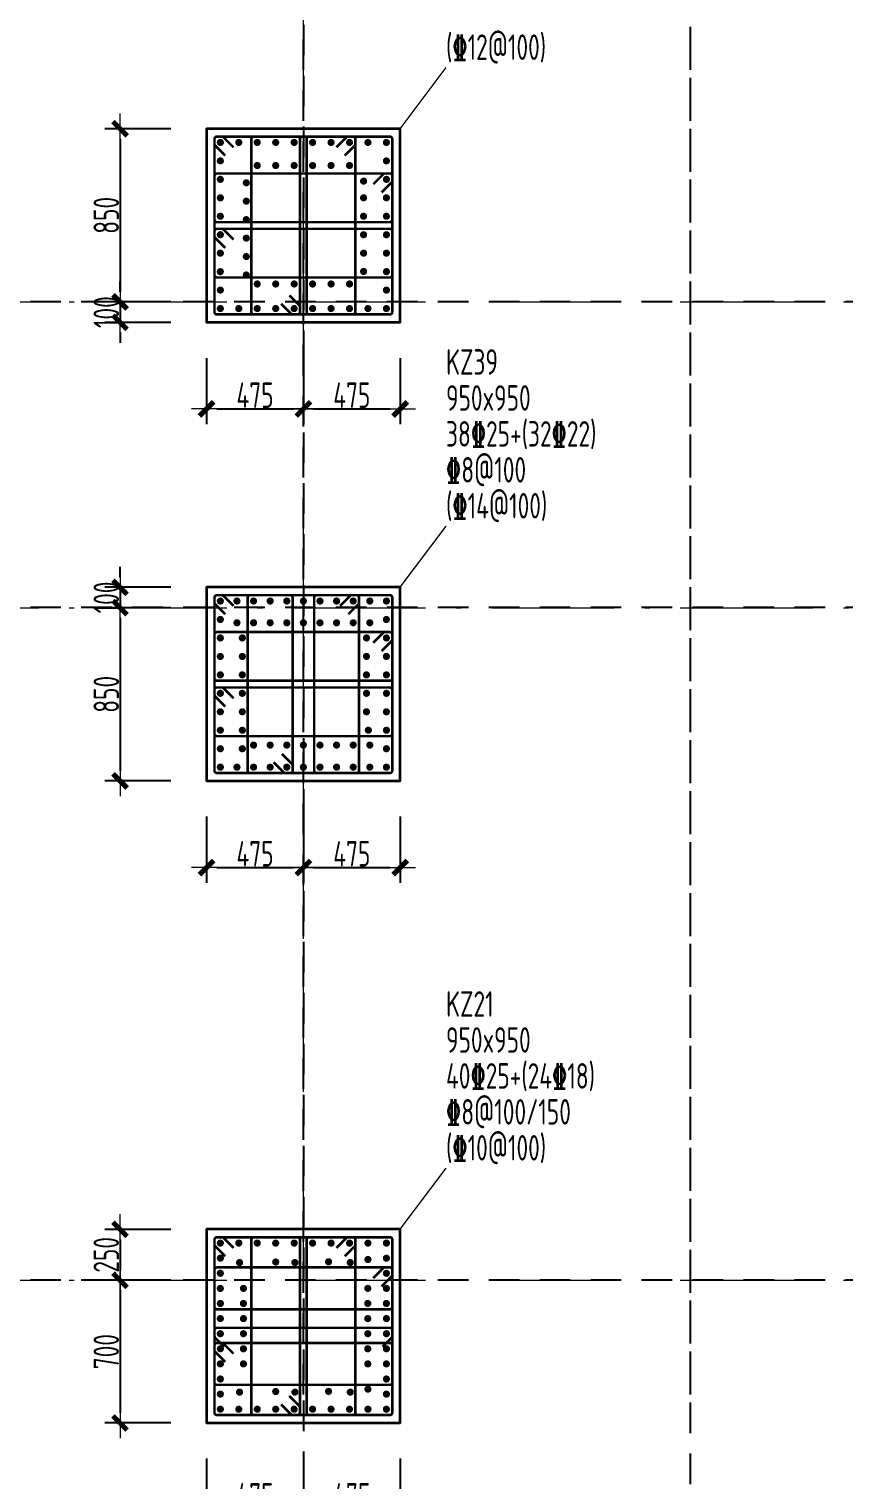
# Model space of a CAD drawing. Header units: millimetres. Extents: x 539196 to 807275, y 431843 to 1156631.
# Drawn here: x 632175 to 640174, y 992000 to 1006237 of the extents above; entities that cross this region are included whole.
import ezdxf
from ezdxf.enums import TextEntityAlignment as Align

# ---------------------------------------------------------------- set-up
doc = ezdxf.new("R2010")
doc.units = ezdxf.units.MM
doc.header["$MEASUREMENT"] = 0
for name, pattern in [('DOTE', [2.42, 2, -0.2, 0.02, -0.2]), ('点划线', [1850, 1200, -300, 50, -300]), ('虚线', [500, 300, -200])]:
    doc.linetypes.add(name, pattern=pattern)
doc.layers.add('DOTE', color=1, linetype='DOTE')
for name, color, linetype, lineweight in [('柱尺寸标注', 3, 'Continuous', 18), ('柱标注引线', 2, 'Continuous', 18), ('柱箍筋', 1, 'Continuous', 25), ('柱纵筋', 1, 'Continuous', 70), ('柱集中标注', 2, 'Continuous', 18), ('砼柱', 2, 'Continuous', 35), ('网格', 9, '点划线', 18)]:
    doc.layers.add(name, color=color, linetype=linetype, lineweight=lineweight)
doc.styles.add('样式 1_yjk_yjk_yjk_yjk_yjk', font='yjkeng.shx', dxfattribs={"width": 0.7, "bigfont": 'yjkchn.shx'})
doc.dimstyles.new('盈建科结构_yjk_yjk_yjk_yjk_yjk', dxfattribs={"dimscale": 100, "dimtxt": 2.5, "dimasz": 1, "dimexe": 1.5, "dimexo": 0.625, "dimgap": 0.1, "dimtad": 1, "dimdec": 0, "dimrnd": 1, "dimzin": 0, "dimdsep": 46, "dimtxsty": '样式 1_yjk_yjk_yjk_yjk_yjk', "dimblk": '_yjkbk', "dimblk1": 'ARCHTICK', "dimblk2": 'ARCHTICK', "dimcen": 0.09, "dimadec": 0, "dimazin": 0, "dimtfac": 1, "dimtdec": 4, "dimtix": 1, "dimtmove": 2, "dimatfit": 3, "dimfxl": 0, "dimtolj": 1, "dimtzin": 0, "dimarcsym": 0})

# ---------------------------------------------------------------- blocks, each defined once
blk = doc.blocks.new('_yjkbk')
blk.add_line((-1, 0), (1.5, 0))
blk.add_lwpolyline([(-0.7, -0.7, 0.5, 0.5, 0), (0.7, 0.7, 0.5, 0.5, 0)], format="xyseb")
blk = doc.blocks.new('*D1684')
at = {"layer": 'Defpoints', "color": 0}
for p in [(633918, 992559), (634868, 992559), (634868, 991709)]:
    blk.add_point(p, dxfattribs=at)
at = {"layer": '柱尺寸标注', "color": 0, "lineweight": -2}
for p, q in [((633918, 992209), (633918, 991559)), ((634868, 992209), (634868, 991559)), ((634018, 991709), (634768, 991709))]:
    blk.add_line(p, q, dxfattribs=at)
at = {"layer": '柱尺寸标注', "color": 0, "lineweight": -2, "xscale": 100, "yscale": 100, "zscale": 100, "rotation": 180}
blk.add_blockref('_yjkbk', (633918, 991709), dxfattribs=at)
at = {"layer": '柱尺寸标注', "color": 0, "lineweight": -2, "xscale": 100, "yscale": 100, "zscale": 100}
blk.add_blockref('_yjkbk', (634868, 991709), dxfattribs=at)
at = {"layer": '柱尺寸标注', "color": 0, "insert": (634393, 991844), "char_height": 250, "attachment_point": 5, "style": '样式 1_yjk_yjk_yjk_yjk_yjk'}
blk.add_mtext('\\A1;475', dxfattribs=at)
blk = doc.blocks.new('_ARCHTICK')
at = {"color": 0, "linetype": 'ByBlock', "const_width": 0.15}
blk.add_lwpolyline([(-0.5, -0.5), (0.5, 0.5)], dxfattribs=at)
blk = doc.blocks.new('*D1685')
at = {"layer": 'Defpoints', "color": 0}
for p in [(634868, 992559), (635818, 992559), (635818, 991709)]:
    blk.add_point(p, dxfattribs=at)
at = {"layer": '柱尺寸标注', "color": 0, "lineweight": -2}
for p, q in [((634868, 992209), (634868, 991559)), ((635818, 992209), (635818, 991559)), ((634968, 991709), (635718, 991709))]:
    blk.add_line(p, q, dxfattribs=at)
at = {"layer": '柱尺寸标注', "color": 0, "lineweight": -2, "xscale": 100, "yscale": 100, "zscale": 100, "rotation": 180}
blk.add_blockref('_yjkbk', (634868, 991709), dxfattribs=at)
at = {"layer": '柱尺寸标注', "color": 0, "lineweight": -2, "xscale": 100, "yscale": 100, "zscale": 100}
blk.add_blockref('_yjkbk', (635818, 991709), dxfattribs=at)
at = {"layer": '柱尺寸标注', "color": 0, "insert": (635343, 991844), "char_height": 250, "attachment_point": 5, "style": '样式 1_yjk_yjk_yjk_yjk_yjk'}
blk.add_mtext('\\A1;475', dxfattribs=at)
blk = doc.blocks.new('*D1686')
at = {"layer": 'Defpoints', "color": 0}
for p in [(633918, 994459), (633068, 993959), (633918, 993959)]:
    blk.add_point(p, dxfattribs=at)
at = {"layer": '柱尺寸标注', "color": 0, "lineweight": -2}
for p, q in [((633568, 994459), (632918, 994459)), ((633068, 994359), (633068, 994059)), ((633568, 993959), (632918, 993959))]:
    blk.add_line(p, q, dxfattribs=at)
at = {"layer": '柱尺寸标注', "color": 0, "lineweight": -2, "xscale": 100, "yscale": 100, "zscale": 100}
for p, rotation in [((633068, 994459), 90), ((633068, 993959), 270)]:
    blk.add_blockref('_yjkbk', p, dxfattribs=dict(at, rotation=rotation))
at = {"layer": '柱尺寸标注', "color": 0, "insert": (632933, 994209), "char_height": 250, "attachment_point": 5, "rotation": 90, "style": '样式 1_yjk_yjk_yjk_yjk_yjk'}
blk.add_mtext('\\A1;250', dxfattribs=at)
blk = doc.blocks.new('*D1687')
at = {"layer": 'Defpoints', "color": 0}
for p in [(633918, 993959), (633068, 992559), (633918, 992559)]:
    blk.add_point(p, dxfattribs=at)
at = {"layer": '柱尺寸标注', "color": 0, "lineweight": -2}
for p, q in [((633568, 993959), (632918, 993959)), ((633068, 993859), (633068, 992659)), ((633568, 992559), (632918, 992559))]:
    blk.add_line(p, q, dxfattribs=at)
at = {"layer": '柱尺寸标注', "color": 0, "lineweight": -2, "xscale": 100, "yscale": 100, "zscale": 100}
for p, rotation in [((633068, 993959), 90), ((633068, 992559), 270)]:
    blk.add_blockref('_yjkbk', p, dxfattribs=dict(at, rotation=rotation))
at = {"layer": '柱尺寸标注', "color": 0, "insert": (632933, 993259), "char_height": 250, "attachment_point": 5, "rotation": 90, "style": '样式 1_yjk_yjk_yjk_yjk_yjk'}
blk.add_mtext('\\A1;700', dxfattribs=at)
blk = doc.blocks.new('*D1688')
at = {"layer": 'Defpoints', "color": 0}
for p in [(633918, 998859), (634868, 998859), (634868, 998009)]:
    blk.add_point(p, dxfattribs=at)
at = {"layer": '柱尺寸标注', "color": 0, "lineweight": -2}
for p, q in [((633918, 998509), (633918, 997859)), ((634868, 998509), (634868, 997859)), ((634018, 998009), (634768, 998009))]:
    blk.add_line(p, q, dxfattribs=at)
at = {"layer": '柱尺寸标注', "color": 0, "lineweight": -2, "xscale": 100, "yscale": 100, "zscale": 100, "rotation": 180}
blk.add_blockref('_yjkbk', (633918, 998009), dxfattribs=at)
at = {"layer": '柱尺寸标注', "color": 0, "lineweight": -2, "xscale": 100, "yscale": 100, "zscale": 100}
blk.add_blockref('_yjkbk', (634868, 998009), dxfattribs=at)
at = {"layer": '柱尺寸标注', "color": 0, "insert": (634393, 998144), "char_height": 250, "attachment_point": 5, "style": '样式 1_yjk_yjk_yjk_yjk_yjk'}
blk.add_mtext('\\A1;475', dxfattribs=at)
blk = doc.blocks.new('*D1689')
at = {"layer": 'Defpoints', "color": 0}
for p in [(634868, 998859), (635818, 998859), (635818, 998009)]:
    blk.add_point(p, dxfattribs=at)
at = {"layer": '柱尺寸标注', "color": 0, "lineweight": -2}
for p, q in [((634868, 998509), (634868, 997859)), ((635818, 998509), (635818, 997859)), ((634968, 998009), (635718, 998009))]:
    blk.add_line(p, q, dxfattribs=at)
at = {"layer": '柱尺寸标注', "color": 0, "lineweight": -2, "xscale": 100, "yscale": 100, "zscale": 100, "rotation": 180}
blk.add_blockref('_yjkbk', (634868, 998009), dxfattribs=at)
at = {"layer": '柱尺寸标注', "color": 0, "lineweight": -2, "xscale": 100, "yscale": 100, "zscale": 100}
blk.add_blockref('_yjkbk', (635818, 998009), dxfattribs=at)
at = {"layer": '柱尺寸标注', "color": 0, "insert": (635343, 998144), "char_height": 250, "attachment_point": 5, "style": '样式 1_yjk_yjk_yjk_yjk_yjk'}
blk.add_mtext('\\A1;475', dxfattribs=at)
blk = doc.blocks.new('*D1690')
at = {"layer": 'Defpoints', "color": 0}
for p in [(633918, 1000759), (633068, 1000559), (633918, 1000559)]:
    blk.add_point(p, dxfattribs=at)
at = {"layer": '柱尺寸标注', "color": 0, "lineweight": -2}
for p, q in [((633068, 1000859), (633068, 1000959)), ((633568, 1000759), (632918, 1000759)), ((633068, 1000759), (633068, 1000559)), ((633568, 1000559), (632918, 1000559)), ((633068, 1000459), (633068, 1000359))]:
    blk.add_line(p, q, dxfattribs=at)
at = {"layer": '柱尺寸标注', "color": 0, "lineweight": -2, "xscale": 100, "yscale": 100, "zscale": 100}
for p, rotation in [((633068, 1000759), 270), ((633068, 1000559), 90)]:
    blk.add_blockref('_yjkbk', p, dxfattribs=dict(at, rotation=rotation))
at = {"layer": '柱尺寸标注', "color": 0, "insert": (632933, 1000659), "char_height": 250, "attachment_point": 5, "rotation": 90, "style": '样式 1_yjk_yjk_yjk_yjk_yjk'}
blk.add_mtext('\\A1;100', dxfattribs=at)
blk = doc.blocks.new('*D1691')
at = {"layer": 'Defpoints', "color": 0}
for p in [(633918, 1000559), (633068, 998859), (633918, 998859)]:
    blk.add_point(p, dxfattribs=at)
at = {"layer": '柱尺寸标注', "color": 0, "lineweight": -2}
for p, q in [((633568, 1000559), (632918, 1000559)), ((633068, 1000459), (633068, 998959)), ((633568, 998859), (632918, 998859))]:
    blk.add_line(p, q, dxfattribs=at)
at = {"layer": '柱尺寸标注', "color": 0, "lineweight": -2, "xscale": 100, "yscale": 100, "zscale": 100}
for p, rotation in [((633068, 1000559), 90), ((633068, 998859), 270)]:
    blk.add_blockref('_yjkbk', p, dxfattribs=dict(at, rotation=rotation))
at = {"layer": '柱尺寸标注', "color": 0, "insert": (632933, 999709), "char_height": 250, "attachment_point": 5, "rotation": 90, "style": '样式 1_yjk_yjk_yjk_yjk_yjk'}
blk.add_mtext('\\A1;850', dxfattribs=at)
blk = doc.blocks.new('*D1692')
at = {"layer": 'Defpoints', "color": 0}
for p in [(633918, 1003359), (634868, 1003359), (634868, 1002509)]:
    blk.add_point(p, dxfattribs=at)
at = {"layer": '柱尺寸标注', "color": 0, "lineweight": -2}
for p, q in [((633918, 1003009), (633918, 1002359)), ((634868, 1003009), (634868, 1002359)), ((634018, 1002509), (634768, 1002509))]:
    blk.add_line(p, q, dxfattribs=at)
at = {"layer": '柱尺寸标注', "color": 0, "lineweight": -2, "xscale": 100, "yscale": 100, "zscale": 100, "rotation": 180}
blk.add_blockref('_yjkbk', (633918, 1002509), dxfattribs=at)
at = {"layer": '柱尺寸标注', "color": 0, "lineweight": -2, "xscale": 100, "yscale": 100, "zscale": 100}
blk.add_blockref('_yjkbk', (634868, 1002509), dxfattribs=at)
at = {"layer": '柱尺寸标注', "color": 0, "insert": (634393, 1002644), "char_height": 250, "attachment_point": 5, "style": '样式 1_yjk_yjk_yjk_yjk_yjk'}
blk.add_mtext('\\A1;475', dxfattribs=at)
blk = doc.blocks.new('*D1693')
at = {"layer": 'Defpoints', "color": 0}
for p in [(634868, 1003359), (635818, 1003359), (635818, 1002509)]:
    blk.add_point(p, dxfattribs=at)
at = {"layer": '柱尺寸标注', "color": 0, "lineweight": -2}
for p, q in [((634868, 1003009), (634868, 1002359)), ((635818, 1003009), (635818, 1002359)), ((634968, 1002509), (635718, 1002509))]:
    blk.add_line(p, q, dxfattribs=at)
at = {"layer": '柱尺寸标注', "color": 0, "lineweight": -2, "xscale": 100, "yscale": 100, "zscale": 100, "rotation": 180}
blk.add_blockref('_yjkbk', (634868, 1002509), dxfattribs=at)
at = {"layer": '柱尺寸标注', "color": 0, "lineweight": -2, "xscale": 100, "yscale": 100, "zscale": 100}
blk.add_blockref('_yjkbk', (635818, 1002509), dxfattribs=at)
at = {"layer": '柱尺寸标注', "color": 0, "insert": (635343, 1002644), "char_height": 250, "attachment_point": 5, "style": '样式 1_yjk_yjk_yjk_yjk_yjk'}
blk.add_mtext('\\A1;475', dxfattribs=at)
blk = doc.blocks.new('*D1694')
at = {"layer": 'Defpoints', "color": 0}
for p in [(633918, 1005259), (633068, 1003559), (633918, 1003559)]:
    blk.add_point(p, dxfattribs=at)
at = {"layer": '柱尺寸标注', "color": 0, "lineweight": -2}
for p, q in [((633568, 1005259), (632918, 1005259)), ((633068, 1005159), (633068, 1003659)), ((633568, 1003559), (632918, 1003559))]:
    blk.add_line(p, q, dxfattribs=at)
at = {"layer": '柱尺寸标注', "color": 0, "lineweight": -2, "xscale": 100, "yscale": 100, "zscale": 100}
for p, rotation in [((633068, 1005259), 90), ((633068, 1003559), 270)]:
    blk.add_blockref('_yjkbk', p, dxfattribs=dict(at, rotation=rotation))
at = {"layer": '柱尺寸标注', "color": 0, "insert": (632933, 1004409), "char_height": 250, "attachment_point": 5, "rotation": 90, "style": '样式 1_yjk_yjk_yjk_yjk_yjk'}
blk.add_mtext('\\A1;850', dxfattribs=at)
blk = doc.blocks.new('*D1695')
at = {"layer": 'Defpoints', "color": 0}
for p in [(633918, 1003559), (633068, 1003359), (633918, 1003359)]:
    blk.add_point(p, dxfattribs=at)
at = {"layer": '柱尺寸标注', "color": 0, "lineweight": -2}
for p, q in [((633068, 1003659), (633068, 1003759)), ((633568, 1003559), (632918, 1003559)), ((633068, 1003559), (633068, 1003359)), ((633568, 1003359), (632918, 1003359)), ((633068, 1003259), (633068, 1003159))]:
    blk.add_line(p, q, dxfattribs=at)
at = {"layer": '柱尺寸标注', "color": 0, "lineweight": -2, "xscale": 100, "yscale": 100, "zscale": 100}
for p, rotation in [((633068, 1003559), 270), ((633068, 1003359), 90)]:
    blk.add_blockref('_yjkbk', p, dxfattribs=dict(at, rotation=rotation))
at = {"layer": '柱尺寸标注', "color": 0, "insert": (632933, 1003459), "char_height": 250, "attachment_point": 5, "rotation": 90, "style": '样式 1_yjk_yjk_yjk_yjk_yjk'}
blk.add_mtext('\\A1;100', dxfattribs=at)
blk = doc.blocks.new('jzzw')
at = {"layer": 'DOTE', "color": 1, "linetype": '虚线'}
for p, q in [((936386, 872027), (936386, 890469)), ((936386, 890469), (936386, 834829)), ((940186, 852149), (940186, 890469)), ((940186, 872027), (940186, 890469)), ((952506, 882749), (911886, 882749)), ((952506, 879749), (911886, 879749)), ((952506, 873149), (912186, 873149))]:
    blk.add_line(p, q, dxfattribs=at)

msp = doc.modelspace()

# ---------------------------------------------------------------- linework, layer by layer
at = {"layer": '柱标注引线'}
for p, q in [((635817.6, 1005259.2), (636267.6, 1005859.2)), ((635817.6, 1000759.2), (636267.6, 1001359.2)), ((635817.6, 994459.2), (636267.6, 995059.2))]:
    msp.add_line(p, q, dxfattribs=at)
at = {"layer": '柱箍筋', "const_width": 25}
for points in [[(634181.6, 1005076.5), (634083.4, 1005174.8, 0.1989124), (634066.6, 1005181.7), (634018.8, 1005181.7, 0.4142136), (633995.1, 1005158), (633995.1, 1003460.5, 0.4142136), (634018.8, 1003436.7), (635716.3, 1003436.7, 0.4142136), (635740.1, 1003460.5), (635740.1, 1005158, 0.4142136), (635716.3, 1005181.7), (634018.8, 1005181.7, 0.4142136), (633995.1, 1005158), (633995.1, 1005110.2, 0.1989124), (634002, 1005093.5), (634100.3, 1004995.2)], [(634648, 1003542), (634746.3, 1003443.7, 0.1989124), (634763.1, 1003436.7), (634810.8, 1003436.7, 0.4142136), (634834.5, 1003460.5), (634834.5, 1005158, 0.4142136), (634810.8, 1005181.7), (634381.1, 1005181.7, 0.4142136), (634357.3, 1005158), (634357.3, 1003460.5, 0.4142136), (634381.1, 1003436.7), (634810.8, 1003436.7, 0.4142136), (634834.5, 1003460.5), (634834.5, 1003508.2, 0.1989124), (634827.6, 1003525), (634729.3, 1003623.3)], [(635191.3, 1005076.5), (635289.6, 1005174.8, -0.1989124), (635306.4, 1005181.7), (635354.1, 1005181.7, -0.4142136), (635377.9, 1005158), (635377.9, 1003460.5, -0.4142136), (635354.1, 1003436.7), (634924.4, 1003436.7, -0.4142136), (634900.6, 1003460.5), (634900.6, 1005158, -0.4142136), (634924.4, 1005181.7), (635354.1, 1005181.7, -0.4142136), (635377.9, 1005158), (635377.9, 1005110.2, -0.1989124), (635370.9, 1005093.5), (635272.6, 1004995.2)], [(635634.9, 1004633), (635733.1, 1004731.2, 0.1989124), (635740.1, 1004748), (635740.1, 1004795.8, 0.4142136), (635716.3, 1004819.5), (634018.8, 1004819.5, 0.4142136), (633995.1, 1004795.8), (633995.1, 1004366, 0.4142136), (634018.8, 1004342.3), (635716.3, 1004342.3, 0.4142136), (635740.1, 1004366), (635740.1, 1004795.8, 0.4142136), (635716.3, 1004819.5), (635668.6, 1004819.5, 0.1989124), (635651.8, 1004812.5), (635553.5, 1004714.3)], [(634100.3, 1004089.6), (634002, 1004187.9, -0.1989124), (633995.1, 1004204.7), (633995.1, 1004252.4, -0.4142136), (634018.8, 1004276.2), (635716.3, 1004276.2, -0.4142136), (635740.1, 1004252.4), (635740.1, 1003822.7, -0.4142136), (635716.3, 1003798.9), (634018.8, 1003798.9, -0.4142136), (633995.1, 1003822.7), (633995.1, 1004252.4, -0.4142136), (634018.8, 1004276.2), (634066.6, 1004276.2, -0.1989124), (634083.4, 1004269.2), (634181.6, 1004170.9)], [(634181.6, 1000576.5), (634083.4, 1000674.8, 0.1989124), (634066.6, 1000681.7), (634018.8, 1000681.7, 0.4142136), (633995.1, 1000658), (633995.1, 998960.5, 0.4142136), (634018.8, 998936.7), (635716.3, 998936.7, 0.4142136), (635740.1, 998960.5), (635740.1, 1000658, 0.4142136), (635716.3, 1000681.7), (634018.8, 1000681.7, 0.4142136), (633995.1, 1000658), (633995.1, 1000610.2, 0.1989124), (634002, 1000593.5), (634100.3, 1000495.2)], [(634575.5, 999042), (634673.8, 998943.7, 0.1989124), (634690.6, 998936.7), (634738.3, 998936.7, 0.4142136), (634762.1, 998960.5), (634762.1, 1000658, 0.4142136), (634738.3, 1000681.7), (634344.8, 1000681.7, 0.4142136), (634321.1, 1000658), (634321.1, 998960.5, 0.4142136), (634344.8, 998936.7), (634738.3, 998936.7, 0.4142136), (634762.1, 998960.5), (634762.1, 999008.2, 0.1989124), (634755.1, 999025), (634656.9, 999123.3)], [(635227.5, 1000576.5), (635325.8, 1000674.8, -0.1989124), (635342.6, 1000681.7), (635390.3, 1000681.7, -0.4142136), (635414.1, 1000658), (635414.1, 998960.5, -0.4142136), (635390.3, 998936.7), (634996.8, 998936.7, -0.4142136), (634973.1, 998960.5), (634973.1, 1000658, -0.4142136), (634996.8, 1000681.7), (635390.3, 1000681.7, -0.4142136), (635414.1, 1000658), (635414.1, 1000610.2, -0.1989124), (635407.1, 1000593.5), (635308.9, 1000495.2)], [(635634.9, 1000133), (635733.1, 1000231.2, 0.1989124), (635740.1, 1000248), (635740.1, 1000295.8, 0.4142136), (635716.3, 1000319.5), (634018.8, 1000319.5, 0.4142136), (633995.1, 1000295.8), (633995.1, 999866, 0.4142136), (634018.8, 999842.3), (635716.3, 999842.3, 0.4142136), (635740.1, 999866), (635740.1, 1000295.8, 0.4142136), (635716.3, 1000319.5), (635668.6, 1000319.5, 0.1989124), (635651.8, 1000312.5), (635553.5, 1000214.3)], [(634100.3, 999589.6), (634002, 999687.9, -0.1989124), (633995.1, 999704.7), (633995.1, 999752.4, -0.4142136), (634018.8, 999776.2), (635716.3, 999776.2, -0.4142136), (635740.1, 999752.4), (635740.1, 999322.7, -0.4142136), (635716.3, 999298.9), (634018.8, 999298.9, -0.4142136), (633995.1, 999322.7), (633995.1, 999752.4, -0.4142136), (634018.8, 999776.2), (634066.6, 999776.2, -0.1989124), (634083.4, 999769.2), (634181.6, 999670.9)], [(634181.6, 994276.5), (634083.4, 994374.8, 0.1989124), (634066.6, 994381.7), (634018.8, 994381.7, 0.4142136), (633995.1, 994358), (633995.1, 992660.5, 0.4142136), (634018.8, 992636.7), (635716.3, 992636.7, 0.4142136), (635740.1, 992660.5), (635740.1, 994358, 0.4142136), (635716.3, 994381.7), (634018.8, 994381.7, 0.4142136), (633995.1, 994358), (633995.1, 994310.2, 0.1989124), (634002, 994293.5), (634100.3, 994195.2)], [(634648, 992742), (634746.3, 992643.7, 0.1989124), (634763.1, 992636.7), (634810.8, 992636.7, 0.4142136), (634834.5, 992660.5), (634834.5, 994358, 0.4142136), (634810.8, 994381.7), (634381.1, 994381.7, 0.4142136), (634357.3, 994358), (634357.3, 992660.5, 0.4142136), (634381.1, 992636.7), (634810.8, 992636.7, 0.4142136), (634834.5, 992660.5), (634834.5, 992708.2, 0.1989124), (634827.6, 992725), (634729.3, 992823.3)], [(635191.3, 994276.5), (635289.6, 994374.8, -0.1989124), (635306.4, 994381.7), (635354.1, 994381.7, -0.4142136), (635377.9, 994358), (635377.9, 992660.5, -0.4142136), (635354.1, 992636.7), (634924.4, 992636.7, -0.4142136), (634900.6, 992660.5), (634900.6, 994358, -0.4142136), (634924.4, 994381.7), (635354.1, 994381.7, -0.4142136), (635377.9, 994358), (635377.9, 994310.2, -0.1989124), (635370.9, 994293.5), (635272.6, 994195.2)], [(635634.9, 993898.8), (635733.1, 993997.1, 0.1989124), (635740.1, 994013.9), (635740.1, 994061.6, 0.4142136), (635716.3, 994085.4), (634018.8, 994085.4, 0.4142136), (633995.1, 994061.6), (633995.1, 993697.7, 0.4142136), (634018.8, 993674), (635716.3, 993674, 0.4142136), (635740.1, 993697.7), (635740.1, 994061.6, 0.4142136), (635716.3, 994085.4), (635668.6, 994085.4, 0.1989124), (635651.8, 994078.4), (635553.5, 993980.1)], [(634090.4, 993306.1), (634002, 993394.5, -0.131362), (633995.1, 993421.2), (633995.1, 993468.9, -0.4142136), (634018.8, 993492.6), (635716.3, 993492.6, -0.4142136), (635740.1, 993468.9), (635740.1, 993421.2, -0.131362), (635733.1, 993394.5), (635644.7, 993306.1)], [(634100.3, 993157.9), (634002, 993256.2, -0.1989124), (633995.1, 993273), (633995.1, 993320.7, -0.4142136), (634018.8, 993344.5), (635716.3, 993344.5, -0.4142136), (635740.1, 993320.7), (635740.1, 992956.8, -0.4142136), (635716.3, 992933.1), (634018.8, 992933.1, -0.4142136), (633995.1, 992956.8), (633995.1, 993320.7, -0.4142136), (634018.8, 993344.5), (634066.6, 993344.5, -0.1989124), (634083.4, 993337.5), (634181.6, 993239.2)]]:
    msp.add_lwpolyline(points, format="xyb", dxfattribs=at)
at = {"layer": '柱纵筋', "const_width": 35}
for points in [[(634070.1, 1005124.2, 1), (634035.1, 1005124.2, 1)], [(634251.2, 1005124.2, 1), (634216.2, 1005124.2, 1)], [(634432.3, 1005124.2, 1), (634397.3, 1005124.2, 1)], [(634613.4, 1005124.2, 1), (634578.4, 1005124.2, 1)], [(634794.5, 1005124.2, 1), (634759.5, 1005124.2, 1)], [(634975.6, 1005124.2, 1), (634940.6, 1005124.2, 1)], [(635156.8, 1005124.2, 1), (635121.8, 1005124.2, 1)], [(635337.9, 1005124.2, 1), (635302.9, 1005124.2, 1)], [(635519, 1005124.2, 1), (635484, 1005124.2, 1)], [(635700.1, 1005124.2, 1), (635665.1, 1005124.2, 1)], [(634070.1, 1004943.1, 1), (634035.1, 1004943.1, 1)], [(634432.3, 1004897.8, 1), (634397.3, 1004897.8, 1)], [(634613.4, 1004897.8, 1), (634578.4, 1004897.8, 1)], [(634794.5, 1004897.8, 1), (634759.5, 1004897.8, 1)], [(634975.6, 1004897.8, 1), (634940.6, 1004897.8, 1)], [(635156.8, 1004897.8, 1), (635121.8, 1004897.8, 1)], [(635337.9, 1004897.8, 1), (635302.9, 1004897.8, 1)], [(635700.1, 1004943.1, 1), (635665.1, 1004943.1, 1)], [(634070.1, 1004762, 1), (634035.1, 1004762, 1)], [(634324.9, 1004728.8, 1), (634289.9, 1004728.8, 1)], [(635476, 1004744.3, 1), (635441, 1004744.3, 1)], [(635700.1, 1004762, 1), (635665.1, 1004762, 1)], [(634070.1, 1004580.9, 1), (634035.1, 1004580.9, 1)], [(635476, 1004580.9, 1), (635441, 1004580.9, 1)], [(635700.1, 1004580.9, 1), (635665.1, 1004580.9, 1)], [(634324.9, 1004547.7, 1), (634289.9, 1004547.7, 1)], [(634070.1, 1004399.8, 1), (634035.1, 1004399.8, 1)], [(634324.9, 1004366.6, 1), (634289.9, 1004366.6, 1)], [(635476, 1004399.8, 1), (635441, 1004399.8, 1)], [(635700.1, 1004399.8, 1), (635665.1, 1004399.8, 1)], [(634070.1, 1004218.7, 1), (634035.1, 1004218.7, 1)], [(634324.9, 1004185.5, 1), (634289.9, 1004185.5, 1)], [(635476, 1004218.7, 1), (635441, 1004218.7, 1)], [(635700.1, 1004218.7, 1), (635665.1, 1004218.7, 1)], [(634070.1, 1004037.6, 1), (634035.1, 1004037.6, 1)], [(634324.9, 1004004.4, 1), (634289.9, 1004004.4, 1)], [(635476, 1004037.6, 1), (635441, 1004037.6, 1)], [(635700.1, 1004037.6, 1), (635665.1, 1004037.6, 1)], [(634070.1, 1003856.4, 1), (634035.1, 1003856.4, 1)], [(635476, 1003858.3, 1), (635441, 1003858.3, 1)], [(635700.1, 1003856.4, 1), (635665.1, 1003856.4, 1)], [(634324.9, 1003823.3, 1), (634289.9, 1003823.3, 1)], [(634432.3, 1003735.3, 1), (634397.3, 1003735.3, 1)], [(634613.4, 1003735.3, 1), (634578.4, 1003735.3, 1)], [(634794.5, 1003735.3, 1), (634759.5, 1003735.3, 1)], [(634975.6, 1003735.3, 1), (634940.6, 1003735.3, 1)], [(635156.8, 1003735.3, 1), (635121.8, 1003735.3, 1)], [(635337.9, 1003735.3, 1), (635302.9, 1003735.3, 1)], [(634070.1, 1003675.3, 1), (634035.1, 1003675.3, 1)], [(635700.1, 1003675.3, 1), (635665.1, 1003675.3, 1)], [(634070.1, 1003494.2, 1), (634035.1, 1003494.2, 1)], [(634251.2, 1003494.2, 1), (634216.2, 1003494.2, 1)], [(634432.3, 1003494.2, 1), (634397.3, 1003494.2, 1)], [(634613.4, 1003494.2, 1), (634578.4, 1003494.2, 1)], [(634794.5, 1003494.2, 1), (634759.5, 1003494.2, 1)], [(634975.6, 1003494.2, 1), (634940.6, 1003494.2, 1)], [(635156.8, 1003494.2, 1), (635121.8, 1003494.2, 1)], [(635337.9, 1003494.2, 1), (635302.9, 1003494.2, 1)], [(635519, 1003494.2, 1), (635484, 1003494.2, 1)], [(635700.1, 1003494.2, 1), (635665.1, 1003494.2, 1)], [(634070.1, 1000624.2, 1), (634035.1, 1000624.2, 1)], [(634233.1, 1000624.2, 1), (634198.1, 1000624.2, 1)], [(634396.1, 1000624.2, 1), (634361.1, 1000624.2, 1)], [(634559.1, 1000624.2, 1), (634524.1, 1000624.2, 1)], [(634722.1, 1000624.2, 1), (634687.1, 1000624.2, 1)], [(634885.1, 1000624.2, 1), (634850.1, 1000624.2, 1)], [(635048.1, 1000624.2, 1), (635013.1, 1000624.2, 1)], [(635211.1, 1000624.2, 1), (635176.1, 1000624.2, 1)], [(635374.1, 1000624.2, 1), (635339.1, 1000624.2, 1)], [(635537.1, 1000624.2, 1), (635502.1, 1000624.2, 1)], [(635700.1, 1000624.2, 1), (635665.1, 1000624.2, 1)], [(634070.1, 1000443.1, 1), (634035.1, 1000443.1, 1)], [(635700.1, 1000443.1, 1), (635665.1, 1000443.1, 1)], [(634233.1, 1000411, 1), (634198.1, 1000411, 1)], [(634396.1, 1000411, 1), (634361.1, 1000411, 1)], [(634559.1, 1000411, 1), (634524.1, 1000411, 1)], [(634722.1, 1000411, 1), (634687.1, 1000411, 1)], [(634885.1, 1000411, 1), (634850.1, 1000411, 1)], [(635048.1, 1000411, 1), (635013.1, 1000411, 1)], [(635211.1, 1000411, 1), (635176.1, 1000411, 1)], [(635374.1, 1000411, 1), (635339.1, 1000411, 1)], [(635537.1, 1000411, 1), (635502.1, 1000411, 1)], [(634070.1, 1000262, 1), (634035.1, 1000262, 1)], [(634285.8, 1000262, 1), (634250.8, 1000262, 1)], [(635504.3, 1000262, 1), (635469.3, 1000262, 1)], [(635700.1, 1000262, 1), (635665.1, 1000262, 1)], [(634070.1, 1000080.9, 1), (634035.1, 1000080.9, 1)], [(634285.8, 1000080.9, 1), (634250.8, 1000080.9, 1)], [(635504.3, 1000080.9, 1), (635469.3, 1000080.9, 1)], [(635700.1, 1000080.9, 1), (635665.1, 1000080.9, 1)], [(634070.1, 999899.8, 1), (634035.1, 999899.8, 1)], [(634285.8, 999899.8, 1), (634250.8, 999899.8, 1)], [(635504.3, 999899.8, 1), (635469.3, 999899.8, 1)], [(635700.1, 999899.8, 1), (635665.1, 999899.8, 1)], [(634070.1, 999718.7, 1), (634035.1, 999718.7, 1)], [(634285.8, 999718.7, 1), (634250.8, 999718.7, 1)], [(635504.3, 999718.7, 1), (635469.3, 999718.7, 1)], [(635700.1, 999718.7, 1), (635665.1, 999718.7, 1)], [(634070.1, 999537.6, 1), (634035.1, 999537.6, 1)], [(634285.8, 999537.6, 1), (634250.8, 999537.6, 1)], [(635504.3, 999537.6, 1), (635469.3, 999537.6, 1)], [(635700.1, 999537.6, 1), (635665.1, 999537.6, 1)], [(634070.1, 999356.4, 1), (634035.1, 999356.4, 1)], [(634285.8, 999356.4, 1), (634250.8, 999356.4, 1)], [(635523, 999356.4, 1), (635488, 999356.4, 1)], [(635700.1, 999356.4, 1), (635665.1, 999356.4, 1)], [(634070.1, 999175.3, 1), (634035.1, 999175.3, 1)], [(634285.8, 999175.3, 1), (634250.8, 999175.3, 1)], [(634396.1, 999210.7, 1), (634361.1, 999210.7, 1)], [(634559.1, 999210.7, 1), (634524.1, 999210.7, 1)], [(634722.1, 999210.7, 1), (634687.1, 999210.7, 1)], [(634885.1, 999210.7, 1), (634850.1, 999210.7, 1)], [(635048.1, 999210.7, 1), (635013.1, 999210.7, 1)], [(635211.1, 999210.7, 1), (635176.1, 999210.7, 1)], [(635374.1, 999210.7, 1), (635339.1, 999210.7, 1)], [(635537.1, 999210.7, 1), (635502.1, 999210.7, 1)], [(635700.1, 999175.3, 1), (635665.1, 999175.3, 1)], [(634070.1, 998994.2, 1), (634035.1, 998994.2, 1)], [(634233.1, 998994.2, 1), (634198.1, 998994.2, 1)], [(634396.1, 998994.2, 1), (634361.1, 998994.2, 1)], [(634559.1, 998994.2, 1), (634524.1, 998994.2, 1)], [(634722.1, 998994.2, 1), (634687.1, 998994.2, 1)], [(634885.1, 998994.2, 1), (634850.1, 998994.2, 1)], [(635048.1, 998994.2, 1), (635013.1, 998994.2, 1)], [(635211.1, 998994.2, 1), (635176.1, 998994.2, 1)], [(635374.1, 998994.2, 1), (635339.1, 998994.2, 1)], [(635537.1, 998994.2, 1), (635502.1, 998994.2, 1)], [(635700.1, 998994.2, 1), (635665.1, 998994.2, 1)], [(634070.1, 994324.2, 1), (634035.1, 994324.2, 1)], [(634251.2, 994324.2, 1), (634216.2, 994324.2, 1)], [(634432.3, 994324.2, 1), (634397.3, 994324.2, 1)], [(634613.4, 994324.2, 1), (634578.4, 994324.2, 1)], [(634794.5, 994324.2, 1), (634759.5, 994324.2, 1)], [(634975.6, 994324.2, 1), (634940.6, 994324.2, 1)], [(635156.8, 994324.2, 1), (635121.8, 994324.2, 1)], [(635337.9, 994324.2, 1), (635302.9, 994324.2, 1)], [(635519, 994324.2, 1), (635484, 994324.2, 1)], [(635700.1, 994324.2, 1), (635665.1, 994324.2, 1)], [(634070.1, 994176, 1), (634035.1, 994176, 1)], [(635700.1, 994176, 1), (635665.1, 994176, 1)], [(634070.1, 994027.9, 1), (634035.1, 994027.9, 1)], [(634258.6, 994133.2, 1), (634223.6, 994133.2, 1)], [(634613.4, 994138.6, 1), (634578.4, 994138.6, 1)], [(634801.9, 994133.2, 1), (634766.9, 994133.2, 1)], [(635132.2, 994140.7, 1), (635097.2, 994140.7, 1)], [(635345.2, 994133.2, 1), (635310.2, 994133.2, 1)], [(635519, 994162.7, 1), (635484, 994162.7, 1)], [(635700.1, 994027.9, 1), (635665.1, 994027.9, 1)], [(634070.1, 993879.7, 1), (634035.1, 993879.7, 1)], [(634296.9, 993879.7, 1), (634261.9, 993879.7, 1)], [(635517.1, 993879.7, 1), (635482.1, 993879.7, 1)], [(635700.1, 993879.7, 1), (635665.1, 993879.7, 1)], [(634070.1, 993731.5, 1), (634035.1, 993731.5, 1)], [(634296.9, 993731.5, 1), (634261.9, 993731.5, 1)], [(635517.1, 993731.5, 1), (635482.1, 993731.5, 1)], [(635700.1, 993731.5, 1), (635665.1, 993731.5, 1)], [(634070.1, 993583.3, 1), (634035.1, 993583.3, 1)], [(634296.9, 993583.3, 1), (634261.9, 993583.3, 1)], [(635517.1, 993583.3, 1), (635482.1, 993583.3, 1)], [(635700.1, 993583.3, 1), (635665.1, 993583.3, 1)], [(634070.1, 993435.1, 1), (634035.1, 993435.1, 1)], [(634296.9, 993435.1, 1), (634261.9, 993435.1, 1)], [(635517.1, 993435.1, 1), (635482.1, 993435.1, 1)], [(635700.1, 993435.1, 1), (635665.1, 993435.1, 1)], [(634070.1, 993287, 1), (634035.1, 993287, 1)], [(634296.9, 993287, 1), (634261.9, 993287, 1)], [(635517.1, 993287, 1), (635482.1, 993287, 1)], [(635700.1, 993287, 1), (635665.1, 993287, 1)], [(634070.1, 993138.8, 1), (634035.1, 993138.8, 1)], [(634296.9, 993138.8, 1), (634261.9, 993138.8, 1)], [(635517.1, 993138.8, 1), (635482.1, 993138.8, 1)], [(635700.1, 993138.8, 1), (635665.1, 993138.8, 1)], [(634070.1, 992990.6, 1), (634035.1, 992990.6, 1)], [(635519, 992891.1, 1), (635484, 992891.1, 1)], [(635700.1, 992990.6, 1), (635665.1, 992990.6, 1)], [(634070.1, 992842.4, 1), (634035.1, 992842.4, 1)], [(634258.6, 992861.6, 1), (634223.6, 992861.6, 1)], [(634613.4, 992867, 1), (634578.4, 992867, 1)], [(634801.9, 992861.6, 1), (634766.9, 992861.6, 1)], [(635132.2, 992869.1, 1), (635097.2, 992869.1, 1)], [(635345.2, 992861.6, 1), (635310.2, 992861.6, 1)], [(635700.1, 992842.4, 1), (635665.1, 992842.4, 1)], [(634070.1, 992694.2, 1), (634035.1, 992694.2, 1)], [(634251.2, 992694.2, 1), (634216.2, 992694.2, 1)], [(634432.3, 992694.2, 1), (634397.3, 992694.2, 1)], [(634613.4, 992694.2, 1), (634578.4, 992694.2, 1)], [(634794.5, 992694.2, 1), (634759.5, 992694.2, 1)], [(634975.6, 992694.2, 1), (634940.6, 992694.2, 1)], [(635156.8, 992694.2, 1), (635121.8, 992694.2, 1)], [(635337.9, 992694.2, 1), (635302.9, 992694.2, 1)], [(635519, 992694.2, 1), (635484, 992694.2, 1)], [(635700.1, 992694.2, 1), (635665.1, 992694.2, 1)]]:
    msp.add_lwpolyline(points, format="xyb", close=True, dxfattribs=at)
at = {"layer": '砼柱'}
for points in [[(635817.6, 1005259.2), (633917.6, 1005259.2), (633917.6, 1003359.2), (635817.6, 1003359.2)], [(635817.6, 1000759.2), (633917.6, 1000759.2), (633917.6, 998859.2), (635817.6, 998859.2)], [(635817.6, 994459.2), (633917.6, 994459.2), (633917.6, 992559.2), (635817.6, 992559.2)]]:
    msp.add_lwpolyline(points, close=True, dxfattribs=at)
at = {"layer": '网格'}
for p, q in [((634867.6, 1003559.2), (634867.6, 1010159.2)), ((631067.6, 1003559.2), (634867.6, 1003559.2)), ((634867.6, 1000559.2), (634867.6, 1003559.2)), ((634867.6, 1003559.2), (638667.6, 1003559.2)), ((638667.6, 1003559.2), (642467.6, 1003559.2)), ((631067.6, 1000559.2), (634867.6, 1000559.2)), ((634867.6, 993959.2), (634867.6, 1000559.2)), ((634867.6, 1000559.2), (638667.6, 1000559.2)), ((638667.6, 1000559.2), (642467.6, 1000559.2)), ((631067.6, 993959.2), (634867.6, 993959.2)), ((634867.6, 993959.2), (638667.6, 993959.2)), ((638667.6, 993959.2), (642467.6, 993959.2))]:
    msp.add_line(p, q, dxfattribs=at)

# ---------------------------------------------------------------- block references
msp.add_blockref('jzzw', (-301518.2, 120810.3))

# ---------------------------------------------------------------- texts
at = {"layer": '柱集中标注', "linetype": 'Continuous', "style": '样式 1_yjk_yjk_yjk_yjk_yjk', "width": 0.7}
for s, p in [('(\x8412@100)', (636267.6, 1005859.2)), ('KZ39', (636267.6, 1002770.2)), ('950x950', (636267.6, 1002417.5)), ('38\x8425+(32\x8422)', (636267.6, 1002064.7)), ('\x848@100', (636267.6, 1001712)), ('(\x8414@100)', (636267.6, 1001359.2)), ('KZ21', (636267.6, 996470.2)), ('950x950', (636267.6, 996117.5)), ('40\x8425+(24\x8418)', (636267.6, 995764.7)), ('\x848@100/150', (636267.6, 995412)), ('(\x8410@100)', (636267.6, 995059.2))]:
    msp.add_text(s, height=250, dxfattribs=at).set_placement(p, align=Align.BOTTOM_LEFT)

# ---------------------------------------------------------------- dimensions: what is measured, and where the dimension line sits
at = {"layer": '柱尺寸标注'}
for p1, p2, picture, middle in [((633917.6, 1005259.2), (633917.6, 1003559.2), '*D1694', (632932.6, 1004409.2)), ((633917.6, 1003559.2), (633917.6, 1003359.2), '*D1695', (632932.6, 1003459.2)), ((633917.6, 1003359.2), (634867.6, 1003359.2), '*D1692', (634392.6, 1002644.2)), ((634867.6, 1003359.2), (635817.6, 1003359.2), '*D1693', (635342.6, 1002644.2)), ((633917.6, 1000759.2), (633917.6, 1000559.2), '*D1690', (632932.6, 1000659.2)), ((633917.6, 1000559.2), (633917.6, 998859.2), '*D1691', (632932.6, 999709.2)), ((633917.6, 998859.2), (634867.6, 998859.2), '*D1688', (634392.6, 998144.2)), ((634867.6, 998859.2), (635817.6, 998859.2), '*D1689', (635342.6, 998144.2)), ((633917.6, 994459.2), (633917.6, 993959.2), '*D1686', (632932.6, 994209.2)), ((633917.6, 993959.2), (633917.6, 992559.2), '*D1687', (632932.6, 993259.2)), ((633917.6, 992559.2), (634867.6, 992559.2), '*D1684', (634392.6, 991844.2)), ((634867.6, 992559.2), (635817.6, 992559.2), '*D1685', (635342.6, 991844.2))]:
    dim = msp.add_aligned_dim(p1=p1, p2=p2, distance=-850, dimstyle='盈建科结构_yjk_yjk_yjk_yjk_yjk', override={"dimscale": 100, "dimtxt": 2.5, "dimasz": 1, "dimexe": 1.5, "dimexo": 3.5, "dimgap": 0.1, "dimtad": 1, "dimlfac": 0.5, "dimrnd": 5, "dimdle": 0, "dimfxlon": 0}, dxfattribs=at)
    dim.commit()
    dim.dimension.update_dxf_attribs({"geometry": picture, "text_midpoint": middle})

doc.saveas('drawing.dxf')
